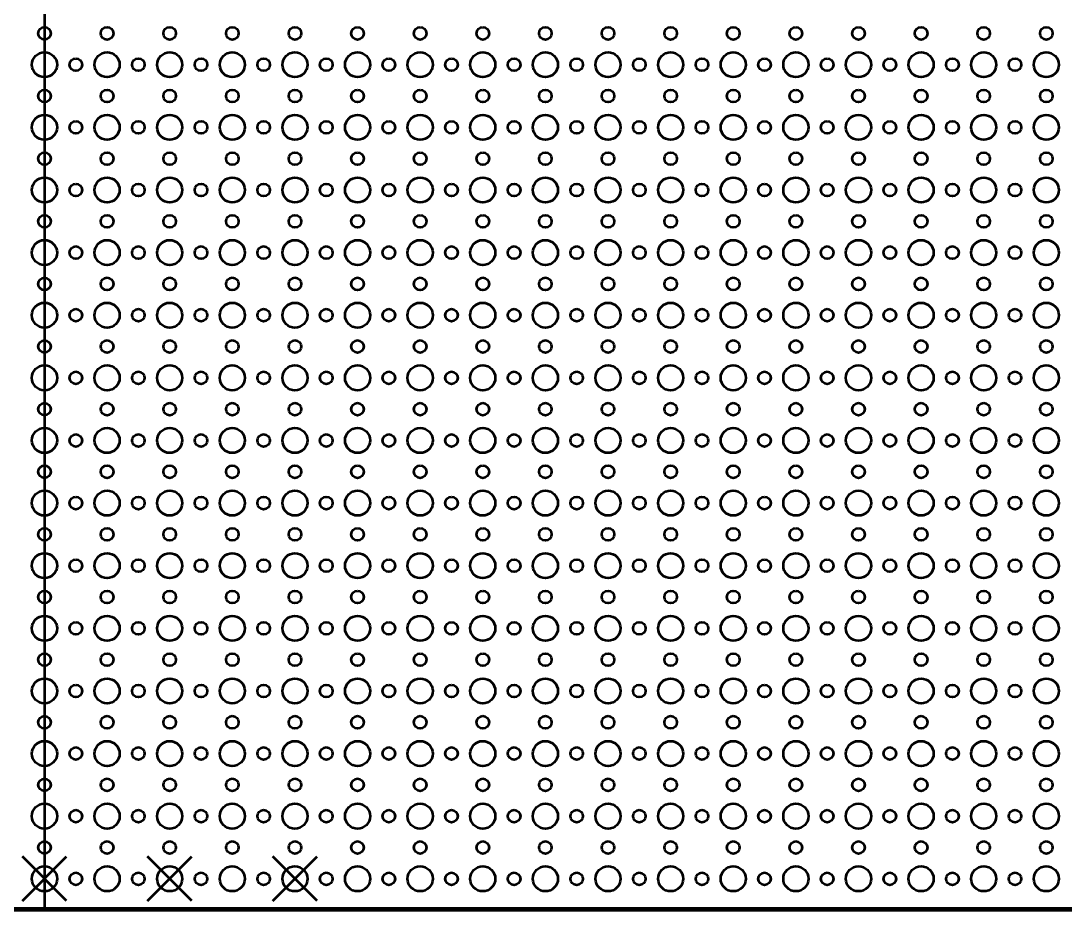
# Model space of a CAD drawing. Header units: centimetres. Extents: x -50 to 50, y -21 to 21.
# Drawn here: x -25.32 to -0.3, y -21 to 0.3 of the extents above; entities that cross this region are included whole.
import ezdxf

# ---------------------------------------------------------------- set-up
doc = ezdxf.new("R2010")
doc.units = ezdxf.units.CM
doc.header["$MEASUREMENT"] = 0
doc.layers.add('Layer 1', color=7, linetype='Continuous')

msp = doc.modelspace()

# ---------------------------------------------------------------- linework, layer by layer
at = {"layer": 'Layer 1', "color": 4, "lineweight": 53}
msp.add_lwpolyline([(-50, -21.00002), (50, -21.00002), (50, 20.99998), (-50, 20.99998), (-50, -21.00002)], close=True, dxfattribs=at)
at = {"layer": 'Layer 1', "lineweight": 53}
msp.add_lwpolyline([(-50, -21.00002), (50, -21.00002), (50, 20.99998), (-50, 20.99998), (-50, -21.00002)], close=True, dxfattribs=at)
for centre, major_axis in [((-24.75, -0.00002), (0, 0.15)), ((-23.25, -0.00002), (0, 0.15)), ((-21.75, -0.00002), (0, 0.15)), ((-20.25, -0.00002), (0, 0.15)), ((-18.75, -0.00002), (0, 0.15)), ((-17.25, -0.00002), (0, 0.15)), ((-15.75, -0.00002), (0, 0.15)), ((-14.25, -0.00002), (0, 0.15)), ((-12.75, -0.00002), (0, 0.15)), ((-11.25, -0.00002), (0, 0.15)), ((-9.75, -0.00002), (0, 0.15)), ((-8.25, -0.00002), (0, 0.15)), ((-6.75, -0.00002), (0, 0.15)), ((-5.25, -0.00002), (0, 0.15)), ((-3.75, -0.00002), (0, 0.15)), ((-2.25, -0.00002), (0, 0.15)), ((-0.75, -0.00002), (0, 0.15)), ((-24.74999, -0.75003), (0, 0.30001)), ((-23.24999, -0.75003), (0, 0.30001)), ((-21.74999, -0.75003), (0, 0.30001)), ((-20.24999, -0.75003), (0, 0.30001)), ((-18.74999, -0.75003), (0, 0.30001)), ((-17.24999, -0.75003), (0, 0.30001)), ((-15.74999, -0.75003), (0, 0.30001)), ((-14.24999, -0.75003), (0, 0.30001)), ((-12.74999, -0.75003), (0, 0.30001)), ((-11.24999, -0.75003), (0, 0.30001)), ((-9.74999, -0.75003), (0, 0.30001)), ((-8.24999, -0.75003), (0, 0.30001)), ((-6.74999, -0.75003), (0, 0.30001)), ((-5.24999, -0.75003), (0, 0.30001)), ((-3.74999, -0.75003), (0, 0.30001)), ((-2.24999, -0.75003), (0, 0.30001)), ((-0.74999, -0.75003), (0, 0.30001)), ((-24, -0.75002), (0, 0.15)), ((-22.5, -0.75002), (0, 0.15)), ((-21, -0.75002), (0, 0.15)), ((-19.5, -0.75002), (0, 0.15)), ((-18, -0.75002), (0, 0.15)), ((-16.5, -0.75002), (0, 0.15)), ((-15, -0.75002), (0, 0.15)), ((-13.5, -0.75002), (0, 0.15)), ((-12, -0.75002), (0, 0.15)), ((-10.5, -0.75002), (0, 0.15)), ((-9, -0.75002), (0, 0.15)), ((-7.5, -0.75002), (0, 0.15)), ((-6, -0.75002), (0, 0.15)), ((-4.5, -0.75002), (0, 0.15)), ((-3, -0.75002), (0, 0.15)), ((-1.5, -0.75002), (0, 0.15)), ((-24.75, -1.50002), (0, 0.15)), ((-23.25, -1.50002), (0, 0.15)), ((-21.75, -1.50002), (0, 0.15)), ((-20.25, -1.50002), (0, 0.15)), ((-18.75, -1.50002), (0, 0.15)), ((-17.25, -1.50002), (0, 0.15)), ((-15.75, -1.50002), (0, 0.15)), ((-14.25, -1.50002), (0, 0.15)), ((-12.75, -1.50002), (0, 0.15)), ((-11.25, -1.50002), (0, 0.15)), ((-9.75, -1.50002), (0, 0.15)), ((-8.25, -1.50002), (0, 0.15)), ((-6.75, -1.50002), (0, 0.15)), ((-5.25, -1.50002), (0, 0.15)), ((-3.75, -1.50002), (0, 0.15)), ((-2.25, -1.50002), (0, 0.15)), ((-0.75, -1.50002), (0, 0.15)), ((-24.74999, -2.25003), (0, 0.30001)), ((-23.24999, -2.25003), (0, 0.30001)), ((-21.74999, -2.25003), (0, 0.30001)), ((-20.24999, -2.25003), (0, 0.30001)), ((-18.74999, -2.25003), (0, 0.30001)), ((-17.24999, -2.25003), (0, 0.30001)), ((-15.74999, -2.25003), (0, 0.30001)), ((-14.24999, -2.25003), (0, 0.30001)), ((-12.74999, -2.25003), (0, 0.30001)), ((-11.24999, -2.25003), (0, 0.30001)), ((-9.74999, -2.25003), (0, 0.30001)), ((-8.24999, -2.25003), (0, 0.30001)), ((-6.74999, -2.25003), (0, 0.30001)), ((-5.24999, -2.25003), (0, 0.30001)), ((-3.74999, -2.25003), (0, 0.30001)), ((-2.24999, -2.25003), (0, 0.30001)), ((-0.74999, -2.25003), (0, 0.30001)), ((-24, -2.25002), (0, 0.15)), ((-22.5, -2.25002), (0, 0.15)), ((-21, -2.25002), (0, 0.15)), ((-19.5, -2.25002), (0, 0.15)), ((-18, -2.25002), (0, 0.15)), ((-16.5, -2.25002), (0, 0.15)), ((-15, -2.25002), (0, 0.15)), ((-13.5, -2.25002), (0, 0.15)), ((-12, -2.25002), (0, 0.15)), ((-10.5, -2.25002), (0, 0.15)), ((-9, -2.25002), (0, 0.15)), ((-7.5, -2.25002), (0, 0.15)), ((-6, -2.25002), (0, 0.15)), ((-4.5, -2.25002), (0, 0.15)), ((-3, -2.25002), (0, 0.15)), ((-1.5, -2.25002), (0, 0.15)), ((-24.75, -3.00002), (0, 0.15)), ((-23.25, -3.00002), (0, 0.15)), ((-21.75, -3.00002), (0, 0.15)), ((-20.25, -3.00002), (0, 0.15)), ((-18.75, -3.00002), (0, 0.15)), ((-17.25, -3.00002), (0, 0.15)), ((-15.75, -3.00002), (0, 0.15)), ((-14.25, -3.00002), (0, 0.15)), ((-12.75, -3.00002), (0, 0.15)), ((-11.25, -3.00002), (0, 0.15)), ((-9.75, -3.00002), (0, 0.15)), ((-8.25, -3.00002), (0, 0.15)), ((-6.75, -3.00002), (0, 0.15)), ((-5.25, -3.00002), (0, 0.15)), ((-3.75, -3.00002), (0, 0.15)), ((-2.25, -3.00002), (0, 0.15)), ((-0.75, -3.00002), (0, 0.15)), ((-24.74999, -3.75003), (0, 0.30001)), ((-23.24999, -3.75003), (0, 0.30001)), ((-21.74999, -3.75003), (0, 0.30001)), ((-20.24999, -3.75003), (0, 0.30001)), ((-18.74999, -3.75003), (0, 0.30001)), ((-17.24999, -3.75003), (0, 0.30001)), ((-15.74999, -3.75003), (0, 0.30001)), ((-14.24999, -3.75003), (0, 0.30001)), ((-12.74999, -3.75003), (0, 0.30001)), ((-11.24999, -3.75003), (0, 0.30001)), ((-9.74999, -3.75003), (0, 0.30001)), ((-8.24999, -3.75003), (0, 0.30001)), ((-6.74999, -3.75003), (0, 0.30001)), ((-5.24999, -3.75003), (0, 0.30001)), ((-3.74999, -3.75003), (0, 0.30001)), ((-2.24999, -3.75003), (0, 0.30001)), ((-0.74999, -3.75003), (0, 0.30001)), ((-24, -3.75002), (0, 0.15)), ((-22.5, -3.75002), (0, 0.15)), ((-21, -3.75002), (0, 0.15)), ((-19.5, -3.75002), (0, 0.15)), ((-18, -3.75002), (0, 0.15)), ((-16.5, -3.75002), (0, 0.15)), ((-15, -3.75002), (0, 0.15)), ((-13.5, -3.75002), (0, 0.15)), ((-12, -3.75002), (0, 0.15)), ((-10.5, -3.75002), (0, 0.15)), ((-9, -3.75002), (0, 0.15)), ((-7.5, -3.75002), (0, 0.15)), ((-6, -3.75002), (0, 0.15)), ((-4.5, -3.75002), (0, 0.15)), ((-3, -3.75002), (0, 0.15)), ((-1.5, -3.75002), (0, 0.15)), ((-24.75, -4.50002), (0, 0.15)), ((-23.25, -4.50002), (0, 0.15)), ((-21.75, -4.50002), (0, 0.15)), ((-20.25, -4.50002), (0, 0.15)), ((-18.75, -4.50002), (0, 0.15)), ((-17.25, -4.50002), (0, 0.15)), ((-15.75, -4.50002), (0, 0.15)), ((-14.25, -4.50002), (0, 0.15)), ((-12.75, -4.50002), (0, 0.15)), ((-11.25, -4.50002), (0, 0.15)), ((-9.75, -4.50002), (0, 0.15)), ((-8.25, -4.50002), (0, 0.15)), ((-6.75, -4.50002), (0, 0.15)), ((-5.25, -4.50002), (0, 0.15)), ((-3.75, -4.50002), (0, 0.15)), ((-2.25, -4.50002), (0, 0.15)), ((-0.75, -4.50002), (0, 0.15)), ((-24.74999, -5.25003), (0, 0.30001)), ((-23.24999, -5.25003), (0, 0.30001)), ((-21.74999, -5.25003), (0, 0.30001)), ((-20.24999, -5.25003), (0, 0.30001)), ((-18.74999, -5.25003), (0, 0.30001)), ((-17.24999, -5.25003), (0, 0.30001)), ((-15.74999, -5.25003), (0, 0.30001)), ((-14.24999, -5.25003), (0, 0.30001)), ((-12.74999, -5.25003), (0, 0.30001)), ((-11.24999, -5.25003), (0, 0.30001)), ((-9.74999, -5.25003), (0, 0.30001)), ((-8.24999, -5.25003), (0, 0.30001)), ((-6.74999, -5.25003), (0, 0.30001)), ((-5.24999, -5.25003), (0, 0.30001)), ((-3.74999, -5.25003), (0, 0.30001)), ((-2.24999, -5.25003), (0, 0.30001)), ((-0.74999, -5.25003), (0, 0.30001)), ((-24, -5.25002), (0, 0.15)), ((-22.5, -5.25002), (0, 0.15)), ((-21, -5.25002), (0, 0.15)), ((-19.5, -5.25002), (0, 0.15)), ((-18, -5.25002), (0, 0.15)), ((-16.5, -5.25002), (0, 0.15)), ((-15, -5.25002), (0, 0.15)), ((-13.5, -5.25002), (0, 0.15)), ((-12, -5.25002), (0, 0.15)), ((-10.5, -5.25002), (0, 0.15)), ((-9, -5.25002), (0, 0.15)), ((-7.5, -5.25002), (0, 0.15)), ((-6, -5.25002), (0, 0.15)), ((-4.5, -5.25002), (0, 0.15)), ((-3, -5.25002), (0, 0.15)), ((-1.5, -5.25002), (0, 0.15)), ((-24.75, -6.00002), (0, 0.15)), ((-23.25, -6.00002), (0, 0.15)), ((-21.75, -6.00002), (0, 0.15)), ((-20.25, -6.00002), (0, 0.15)), ((-18.75, -6.00002), (0, 0.15)), ((-17.25, -6.00002), (0, 0.15)), ((-15.75, -6.00002), (0, 0.15)), ((-14.25, -6.00002), (0, 0.15)), ((-12.75, -6.00002), (0, 0.15)), ((-11.25, -6.00002), (0, 0.15)), ((-9.75, -6.00002), (0, 0.15)), ((-8.25, -6.00002), (0, 0.15)), ((-6.75, -6.00002), (0, 0.15)), ((-5.25, -6.00002), (0, 0.15)), ((-3.75, -6.00002), (0, 0.15)), ((-2.25, -6.00002), (0, 0.15)), ((-0.75, -6.00002), (0, 0.15)), ((-24.74999, -6.75003), (0, 0.30001)), ((-23.24999, -6.75003), (0, 0.30001)), ((-21.74999, -6.75003), (0, 0.30001)), ((-20.24999, -6.75003), (0, 0.30001)), ((-18.74999, -6.75003), (0, 0.30001)), ((-17.24999, -6.75003), (0, 0.30001)), ((-15.74999, -6.75003), (0, 0.30001)), ((-14.24999, -6.75003), (0, 0.30001)), ((-12.74999, -6.75003), (0, 0.30001)), ((-11.24999, -6.75003), (0, 0.30001)), ((-9.74999, -6.75003), (0, 0.30001)), ((-8.24999, -6.75003), (0, 0.30001)), ((-6.74999, -6.75003), (0, 0.30001)), ((-5.24999, -6.75003), (0, 0.30001)), ((-3.74999, -6.75003), (0, 0.30001)), ((-2.24999, -6.75003), (0, 0.30001)), ((-0.74999, -6.75003), (0, 0.30001)), ((-24, -6.75002), (0, 0.15)), ((-22.5, -6.75002), (0, 0.15)), ((-21, -6.75002), (0, 0.15)), ((-19.5, -6.75002), (0, 0.15)), ((-18, -6.75002), (0, 0.15)), ((-16.5, -6.75002), (0, 0.15)), ((-15, -6.75002), (0, 0.15)), ((-13.5, -6.75002), (0, 0.15)), ((-12, -6.75002), (0, 0.15)), ((-10.5, -6.75002), (0, 0.15)), ((-9, -6.75002), (0, 0.15)), ((-7.5, -6.75002), (0, 0.15)), ((-6, -6.75002), (0, 0.15)), ((-4.5, -6.75002), (0, 0.15)), ((-3, -6.75002), (0, 0.15)), ((-1.5, -6.75002), (0, 0.15)), ((-24.75, -7.50002), (0, 0.15)), ((-23.25, -7.50002), (0, 0.15)), ((-21.75, -7.50002), (0, 0.15)), ((-20.25, -7.50002), (0, 0.15)), ((-18.75, -7.50002), (0, 0.15)), ((-17.25, -7.50002), (0, 0.15)), ((-15.75, -7.50002), (0, 0.15)), ((-14.25, -7.50002), (0, 0.15)), ((-12.75, -7.50002), (0, 0.15)), ((-11.25, -7.50002), (0, 0.15)), ((-9.75, -7.50002), (0, 0.15)), ((-8.25, -7.50002), (0, 0.15)), ((-6.75, -7.50002), (0, 0.15)), ((-5.25, -7.50002), (0, 0.15)), ((-3.75, -7.50002), (0, 0.15)), ((-2.25, -7.50002), (0, 0.15)), ((-0.75, -7.50002), (0, 0.15)), ((-24.74999, -8.25003), (0, 0.30001)), ((-23.24999, -8.25003), (0, 0.30001)), ((-21.74999, -8.25003), (0, 0.30001)), ((-20.24999, -8.25003), (0, 0.30001)), ((-18.74999, -8.25003), (0, 0.30001)), ((-17.24999, -8.25003), (0, 0.30001)), ((-15.74999, -8.25003), (0, 0.30001)), ((-14.24999, -8.25003), (0, 0.30001)), ((-12.74999, -8.25003), (0, 0.30001)), ((-11.24999, -8.25003), (0, 0.30001)), ((-9.74999, -8.25003), (0, 0.30001)), ((-8.24999, -8.25003), (0, 0.30001)), ((-6.74999, -8.25003), (0, 0.30001)), ((-5.24999, -8.25003), (0, 0.30001)), ((-3.74999, -8.25003), (0, 0.30001)), ((-2.24999, -8.25003), (0, 0.30001)), ((-0.74999, -8.25003), (0, 0.30001)), ((-24, -8.25002), (0, 0.15)), ((-22.5, -8.25002), (0, 0.15)), ((-21, -8.25002), (0, 0.15)), ((-19.5, -8.25002), (0, 0.15)), ((-18, -8.25002), (0, 0.15)), ((-16.5, -8.25002), (0, 0.15)), ((-15, -8.25002), (0, 0.15)), ((-13.5, -8.25002), (0, 0.15)), ((-12, -8.25002), (0, 0.15)), ((-10.5, -8.25002), (0, 0.15)), ((-9, -8.25002), (0, 0.15)), ((-7.5, -8.25002), (0, 0.15)), ((-6, -8.25002), (0, 0.15)), ((-4.5, -8.25002), (0, 0.15)), ((-3, -8.25002), (0, 0.15)), ((-1.5, -8.25002), (0, 0.15)), ((-24.75, -9.00002), (0, 0.15)), ((-23.25, -9.00002), (0, 0.15)), ((-21.75, -9.00002), (0, 0.15)), ((-20.25, -9.00002), (0, 0.15)), ((-18.75, -9.00002), (0, 0.15)), ((-17.25, -9.00002), (0, 0.15)), ((-15.75, -9.00002), (0, 0.15)), ((-14.25, -9.00002), (0, 0.15)), ((-12.75, -9.00002), (0, 0.15)), ((-11.25, -9.00002), (0, 0.15)), ((-9.75, -9.00002), (0, 0.15)), ((-8.25, -9.00002), (0, 0.15)), ((-6.75, -9.00002), (0, 0.15)), ((-5.25, -9.00002), (0, 0.15)), ((-3.75, -9.00002), (0, 0.15)), ((-2.25, -9.00002), (0, 0.15)), ((-0.75, -9.00002), (0, 0.15)), ((-24.74999, -9.75003), (0, 0.30001)), ((-23.24999, -9.75003), (0, 0.30001)), ((-21.74999, -9.75003), (0, 0.30001)), ((-20.24999, -9.75003), (0, 0.30001)), ((-18.74999, -9.75003), (0, 0.30001)), ((-17.24999, -9.75003), (0, 0.30001)), ((-15.74999, -9.75003), (0, 0.30001)), ((-14.24999, -9.75003), (0, 0.30001)), ((-12.74999, -9.75003), (0, 0.30001)), ((-11.24999, -9.75003), (0, 0.30001)), ((-9.74999, -9.75003), (0, 0.30001)), ((-8.24999, -9.75003), (0, 0.30001)), ((-6.74999, -9.75003), (0, 0.30001)), ((-5.24999, -9.75003), (0, 0.30001)), ((-3.74999, -9.75003), (0, 0.30001)), ((-2.24999, -9.75003), (0, 0.30001)), ((-0.74999, -9.75003), (0, 0.30001)), ((-24, -9.75002), (0, 0.15)), ((-22.5, -9.75002), (0, 0.15)), ((-21, -9.75002), (0, 0.15)), ((-19.5, -9.75002), (0, 0.15)), ((-18, -9.75002), (0, 0.15)), ((-16.5, -9.75002), (0, 0.15)), ((-15, -9.75002), (0, 0.15)), ((-13.5, -9.75002), (0, 0.15)), ((-12, -9.75002), (0, 0.15)), ((-10.5, -9.75002), (0, 0.15)), ((-9, -9.75002), (0, 0.15)), ((-7.5, -9.75002), (0, 0.15)), ((-6, -9.75002), (0, 0.15)), ((-4.5, -9.75002), (0, 0.15)), ((-3, -9.75002), (0, 0.15)), ((-1.5, -9.75002), (0, 0.15)), ((-24.75, -10.50002), (0, 0.15)), ((-23.25, -10.50002), (0, 0.15)), ((-21.75, -10.50002), (0, 0.15)), ((-20.25, -10.50002), (0, 0.15)), ((-18.75, -10.50002), (0, 0.15)), ((-17.25, -10.50002), (0, 0.15)), ((-15.75, -10.50002), (0, 0.15)), ((-14.25, -10.50002), (0, 0.15)), ((-12.75, -10.50002), (0, 0.15)), ((-11.25, -10.50002), (0, 0.15)), ((-9.75, -10.50002), (0, 0.15)), ((-8.25, -10.50002), (0, 0.15)), ((-6.75, -10.50002), (0, 0.15)), ((-5.25, -10.50002), (0, 0.15)), ((-3.75, -10.50002), (0, 0.15)), ((-2.25, -10.50002), (0, 0.15)), ((-0.75, -10.50002), (0, 0.15)), ((-24.74999, -11.25003), (0, 0.30001)), ((-23.24999, -11.25003), (0, 0.30001)), ((-21.74999, -11.25003), (0, 0.30001)), ((-20.24999, -11.25003), (0, 0.30001)), ((-18.74999, -11.25003), (0, 0.30001)), ((-17.24999, -11.25003), (0, 0.30001)), ((-15.74999, -11.25003), (0, 0.30001)), ((-14.24999, -11.25003), (0, 0.30001)), ((-12.74999, -11.25003), (0, 0.30001)), ((-11.24999, -11.25003), (0, 0.30001)), ((-9.74999, -11.25003), (0, 0.30001)), ((-8.24999, -11.25003), (0, 0.30001)), ((-6.74999, -11.25003), (0, 0.30001)), ((-5.24999, -11.25003), (0, 0.30001)), ((-3.74999, -11.25003), (0, 0.30001)), ((-2.24999, -11.25003), (0, 0.30001)), ((-0.74999, -11.25003), (0, 0.30001)), ((-24, -11.25002), (0, 0.15)), ((-22.5, -11.25002), (0, 0.15)), ((-21, -11.25002), (0, 0.15)), ((-19.5, -11.25002), (0, 0.15)), ((-18, -11.25002), (0, 0.15)), ((-16.5, -11.25002), (0, 0.15)), ((-15, -11.25002), (0, 0.15)), ((-13.5, -11.25002), (0, 0.15)), ((-12, -11.25002), (0, 0.15)), ((-10.5, -11.25002), (0, 0.15)), ((-9, -11.25002), (0, 0.15)), ((-7.5, -11.25002), (0, 0.15)), ((-6, -11.25002), (0, 0.15)), ((-4.5, -11.25002), (0, 0.15)), ((-3, -11.25002), (0, 0.15)), ((-1.5, -11.25002), (0, 0.15)), ((-24.75, -12.00002), (0, 0.15)), ((-23.25, -12.00002), (0, 0.15)), ((-21.75, -12.00002), (0, 0.15)), ((-20.25, -12.00002), (0, 0.15)), ((-18.75, -12.00002), (0, 0.15)), ((-17.25, -12.00002), (0, 0.15)), ((-15.75, -12.00002), (0, 0.15)), ((-14.25, -12.00002), (0, 0.15)), ((-12.75, -12.00002), (0, 0.15)), ((-11.25, -12.00002), (0, 0.15)), ((-9.75, -12.00002), (0, 0.15)), ((-8.25, -12.00002), (0, 0.15)), ((-6.75, -12.00002), (0, 0.15)), ((-5.25, -12.00002), (0, 0.15)), ((-3.75, -12.00002), (0, 0.15)), ((-2.25, -12.00002), (0, 0.15)), ((-0.75, -12.00002), (0, 0.15)), ((-24.74999, -12.75003), (0, 0.30001)), ((-23.24999, -12.75003), (0, 0.30001)), ((-21.74999, -12.75003), (0, 0.30001)), ((-20.24999, -12.75003), (0, 0.30001)), ((-18.74999, -12.75003), (0, 0.30001)), ((-17.24999, -12.75003), (0, 0.30001)), ((-15.74999, -12.75003), (0, 0.30001)), ((-14.24999, -12.75003), (0, 0.30001)), ((-12.74999, -12.75003), (0, 0.30001)), ((-11.24999, -12.75003), (0, 0.30001)), ((-9.74999, -12.75003), (0, 0.30001)), ((-8.24999, -12.75003), (0, 0.30001)), ((-6.74999, -12.75003), (0, 0.30001)), ((-5.24999, -12.75003), (0, 0.30001)), ((-3.74999, -12.75003), (0, 0.30001)), ((-2.24999, -12.75003), (0, 0.30001)), ((-0.74999, -12.75003), (0, 0.30001)), ((-24, -12.75002), (0, 0.15)), ((-22.5, -12.75002), (0, 0.15)), ((-21, -12.75002), (0, 0.15)), ((-19.5, -12.75002), (0, 0.15)), ((-18, -12.75002), (0, 0.15)), ((-16.5, -12.75002), (0, 0.15)), ((-15, -12.75002), (0, 0.15)), ((-13.5, -12.75002), (0, 0.15)), ((-12, -12.75002), (0, 0.15)), ((-10.5, -12.75002), (0, 0.15)), ((-9, -12.75002), (0, 0.15)), ((-7.5, -12.75002), (0, 0.15)), ((-6, -12.75002), (0, 0.15)), ((-4.5, -12.75002), (0, 0.15)), ((-3, -12.75002), (0, 0.15)), ((-1.5, -12.75002), (0, 0.15)), ((-24.75, -13.50002), (0, 0.15)), ((-23.25, -13.50002), (0, 0.15)), ((-21.75, -13.50002), (0, 0.15)), ((-20.25, -13.50002), (0, 0.15)), ((-18.75, -13.50002), (0, 0.15)), ((-17.25, -13.50002), (0, 0.15)), ((-15.75, -13.50002), (0, 0.15)), ((-14.25, -13.50002), (0, 0.15)), ((-12.75, -13.50002), (0, 0.15)), ((-11.25, -13.50002), (0, 0.15)), ((-9.75, -13.50002), (0, 0.15)), ((-8.25, -13.50002), (0, 0.15)), ((-6.75, -13.50002), (0, 0.15)), ((-5.25, -13.50002), (0, 0.15)), ((-3.75, -13.50002), (0, 0.15)), ((-2.25, -13.50002), (0, 0.15)), ((-0.75, -13.50002), (0, 0.15)), ((-24.74999, -14.25003), (0, 0.30001)), ((-23.24999, -14.25003), (0, 0.30001)), ((-21.74999, -14.25003), (0, 0.30001)), ((-20.24999, -14.25003), (0, 0.30001)), ((-18.74999, -14.25003), (0, 0.30001)), ((-17.24999, -14.25003), (0, 0.30001)), ((-15.74999, -14.25003), (0, 0.30001)), ((-14.24999, -14.25003), (0, 0.30001)), ((-12.74999, -14.25003), (0, 0.30001)), ((-11.24999, -14.25003), (0, 0.30001)), ((-9.74999, -14.25003), (0, 0.30001)), ((-8.24999, -14.25003), (0, 0.30001)), ((-6.74999, -14.25003), (0, 0.30001)), ((-5.24999, -14.25003), (0, 0.30001)), ((-3.74999, -14.25003), (0, 0.30001)), ((-2.24999, -14.25003), (0, 0.30001)), ((-0.74999, -14.25003), (0, 0.30001)), ((-24, -14.25002), (0, 0.15)), ((-22.5, -14.25002), (0, 0.15)), ((-21, -14.25002), (0, 0.15)), ((-19.5, -14.25002), (0, 0.15)), ((-18, -14.25002), (0, 0.15)), ((-16.5, -14.25002), (0, 0.15)), ((-15, -14.25002), (0, 0.15)), ((-13.5, -14.25002), (0, 0.15)), ((-12, -14.25002), (0, 0.15)), ((-10.5, -14.25002), (0, 0.15)), ((-9, -14.25002), (0, 0.15)), ((-7.5, -14.25002), (0, 0.15)), ((-6, -14.25002), (0, 0.15)), ((-4.5, -14.25002), (0, 0.15)), ((-3, -14.25002), (0, 0.15)), ((-1.5, -14.25002), (0, 0.15)), ((-24.75, -15.00002), (0, 0.15)), ((-23.25, -15.00002), (0, 0.15)), ((-21.75, -15.00002), (0, 0.15)), ((-20.25, -15.00002), (0, 0.15)), ((-18.75, -15.00002), (0, 0.15)), ((-17.25, -15.00002), (0, 0.15)), ((-15.75, -15.00002), (0, 0.15)), ((-14.25, -15.00002), (0, 0.15)), ((-12.75, -15.00002), (0, 0.15)), ((-11.25, -15.00002), (0, 0.15)), ((-9.75, -15.00002), (0, 0.15)), ((-8.25, -15.00002), (0, 0.15)), ((-6.75, -15.00002), (0, 0.15)), ((-5.25, -15.00002), (0, 0.15)), ((-3.75, -15.00002), (0, 0.15)), ((-2.25, -15.00002), (0, 0.15)), ((-0.75, -15.00002), (0, 0.15)), ((-24.74999, -15.75003), (0, 0.30001)), ((-23.24999, -15.75003), (0, 0.30001)), ((-21.74999, -15.75003), (0, 0.30001)), ((-20.24999, -15.75003), (0, 0.30001)), ((-18.74999, -15.75003), (0, 0.30001)), ((-17.24999, -15.75003), (0, 0.30001)), ((-15.74999, -15.75003), (0, 0.30001)), ((-14.24999, -15.75003), (0, 0.30001)), ((-12.74999, -15.75003), (0, 0.30001)), ((-11.24999, -15.75003), (0, 0.30001)), ((-9.74999, -15.75003), (0, 0.30001)), ((-8.24999, -15.75003), (0, 0.30001)), ((-6.74999, -15.75003), (0, 0.30001)), ((-5.24999, -15.75003), (0, 0.30001)), ((-3.74999, -15.75003), (0, 0.30001)), ((-2.24999, -15.75003), (0, 0.30001)), ((-0.74999, -15.75003), (0, 0.30001)), ((-24, -15.75002), (0, 0.15)), ((-22.5, -15.75002), (0, 0.15)), ((-21, -15.75002), (0, 0.15)), ((-19.5, -15.75002), (0, 0.15)), ((-18, -15.75002), (0, 0.15)), ((-16.5, -15.75002), (0, 0.15)), ((-15, -15.75002), (0, 0.15)), ((-13.5, -15.75002), (0, 0.15)), ((-12, -15.75002), (0, 0.15)), ((-10.5, -15.75002), (0, 0.15)), ((-9, -15.75002), (0, 0.15)), ((-7.5, -15.75002), (0, 0.15)), ((-6, -15.75002), (0, 0.15)), ((-4.5, -15.75002), (0, 0.15)), ((-3, -15.75002), (0, 0.15)), ((-1.5, -15.75002), (0, 0.15)), ((-24.75, -16.50002), (0, 0.15)), ((-23.25, -16.50002), (0, 0.15)), ((-21.75, -16.50002), (0, 0.15)), ((-20.25, -16.50002), (0, 0.15)), ((-18.75, -16.50002), (0, 0.15)), ((-17.25, -16.50002), (0, 0.15)), ((-15.75, -16.50002), (0, 0.15)), ((-14.25, -16.50002), (0, 0.15)), ((-12.75, -16.50002), (0, 0.15)), ((-11.25, -16.50002), (0, 0.15)), ((-9.75, -16.50002), (0, 0.15)), ((-8.25, -16.50002), (0, 0.15)), ((-6.75, -16.50002), (0, 0.15)), ((-5.25, -16.50002), (0, 0.15)), ((-3.75, -16.50002), (0, 0.15)), ((-2.25, -16.50002), (0, 0.15)), ((-0.75, -16.50002), (0, 0.15)), ((-24.74999, -17.25003), (0, 0.30001)), ((-23.24999, -17.25003), (0, 0.30001)), ((-21.74999, -17.25003), (0, 0.30001)), ((-20.24999, -17.25003), (0, 0.30001)), ((-18.74999, -17.25003), (0, 0.30001)), ((-17.24999, -17.25003), (0, 0.30001)), ((-15.74999, -17.25003), (0, 0.30001)), ((-14.24999, -17.25003), (0, 0.30001)), ((-12.74999, -17.25003), (0, 0.30001)), ((-11.24999, -17.25003), (0, 0.30001)), ((-9.74999, -17.25003), (0, 0.30001)), ((-8.24999, -17.25003), (0, 0.30001)), ((-6.74999, -17.25003), (0, 0.30001)), ((-5.24999, -17.25003), (0, 0.30001)), ((-3.74999, -17.25003), (0, 0.30001)), ((-2.24999, -17.25003), (0, 0.30001)), ((-0.74999, -17.25003), (0, 0.30001)), ((-24, -17.25002), (0, 0.15)), ((-22.5, -17.25002), (0, 0.15)), ((-21, -17.25002), (0, 0.15)), ((-19.5, -17.25002), (0, 0.15)), ((-18, -17.25002), (0, 0.15)), ((-16.5, -17.25002), (0, 0.15)), ((-15, -17.25002), (0, 0.15)), ((-13.5, -17.25002), (0, 0.15)), ((-12, -17.25002), (0, 0.15)), ((-10.5, -17.25002), (0, 0.15)), ((-9, -17.25002), (0, 0.15)), ((-7.5, -17.25002), (0, 0.15)), ((-6, -17.25002), (0, 0.15)), ((-4.5, -17.25002), (0, 0.15)), ((-3, -17.25002), (0, 0.15)), ((-1.5, -17.25002), (0, 0.15)), ((-24.75, -18.00002), (0, 0.15)), ((-23.25, -18.00002), (0, 0.15)), ((-21.75, -18.00002), (0, 0.15)), ((-20.25, -18.00002), (0, 0.15)), ((-18.75, -18.00002), (0, 0.15)), ((-17.25, -18.00002), (0, 0.15)), ((-15.75, -18.00002), (0, 0.15)), ((-14.25, -18.00002), (0, 0.15)), ((-12.75, -18.00002), (0, 0.15)), ((-11.25, -18.00002), (0, 0.15)), ((-9.75, -18.00002), (0, 0.15)), ((-8.25, -18.00002), (0, 0.15)), ((-6.75, -18.00002), (0, 0.15)), ((-5.25, -18.00002), (0, 0.15)), ((-3.75, -18.00002), (0, 0.15)), ((-2.25, -18.00002), (0, 0.15)), ((-0.75, -18.00002), (0, 0.15)), ((-24.74999, -18.75003), (0, 0.30001)), ((-23.24999, -18.75003), (0, 0.30001)), ((-21.74999, -18.75003), (0, 0.30001)), ((-20.24999, -18.75003), (0, 0.30001)), ((-18.74999, -18.75003), (0, 0.30001)), ((-17.24999, -18.75003), (0, 0.30001)), ((-15.74999, -18.75003), (0, 0.30001)), ((-14.24999, -18.75003), (0, 0.30001)), ((-12.74999, -18.75003), (0, 0.30001)), ((-11.24999, -18.75003), (0, 0.30001)), ((-9.74999, -18.75003), (0, 0.30001)), ((-8.24999, -18.75003), (0, 0.30001)), ((-6.74999, -18.75003), (0, 0.30001)), ((-5.24999, -18.75003), (0, 0.30001)), ((-3.74999, -18.75003), (0, 0.30001)), ((-2.24999, -18.75003), (0, 0.30001)), ((-0.74999, -18.75003), (0, 0.30001)), ((-24, -18.75002), (0, 0.15)), ((-22.5, -18.75002), (0, 0.15)), ((-21, -18.75002), (0, 0.15)), ((-19.5, -18.75002), (0, 0.15)), ((-18, -18.75002), (0, 0.15)), ((-16.5, -18.75002), (0, 0.15)), ((-15, -18.75002), (0, 0.15)), ((-13.5, -18.75002), (0, 0.15)), ((-12, -18.75002), (0, 0.15)), ((-10.5, -18.75002), (0, 0.15)), ((-9, -18.75002), (0, 0.15)), ((-7.5, -18.75002), (0, 0.15)), ((-6, -18.75002), (0, 0.15)), ((-4.5, -18.75002), (0, 0.15)), ((-3, -18.75002), (0, 0.15)), ((-1.5, -18.75002), (0, 0.15)), ((-24.75, -19.50002), (0, 0.15)), ((-23.25, -19.50002), (0, 0.15)), ((-21.75, -19.50002), (0, 0.15)), ((-20.25, -19.50002), (0, 0.15)), ((-18.75, -19.50002), (0, 0.15)), ((-17.25, -19.50002), (0, 0.15)), ((-15.75, -19.50002), (0, 0.15)), ((-14.25, -19.50002), (0, 0.15)), ((-12.75, -19.50002), (0, 0.15)), ((-11.25, -19.50002), (0, 0.15)), ((-9.75, -19.50002), (0, 0.15)), ((-8.25, -19.50002), (0, 0.15)), ((-6.75, -19.50002), (0, 0.15)), ((-5.25, -19.50002), (0, 0.15)), ((-3.75, -19.50002), (0, 0.15)), ((-2.25, -19.50002), (0, 0.15)), ((-0.75, -19.50002), (0, 0.15)), ((-24.74999, -20.25003), (0, 0.30001)), ((-23.24999, -20.25003), (0, 0.30001)), ((-21.74999, -20.25003), (0, 0.30001)), ((-20.24999, -20.25003), (0, 0.30001)), ((-18.74999, -20.25003), (0, 0.30001)), ((-17.24999, -20.25003), (0, 0.30001)), ((-15.74999, -20.25003), (0, 0.30001)), ((-14.24999, -20.25003), (0, 0.30001)), ((-12.74999, -20.25003), (0, 0.30001)), ((-11.24999, -20.25003), (0, 0.30001)), ((-9.74999, -20.25003), (0, 0.30001)), ((-8.24999, -20.25003), (0, 0.30001)), ((-6.74999, -20.25003), (0, 0.30001)), ((-5.24999, -20.25003), (0, 0.30001)), ((-3.74999, -20.25003), (0, 0.30001)), ((-2.24999, -20.25003), (0, 0.30001)), ((-0.74999, -20.25003), (0, 0.30001)), ((-24, -20.25002), (0, 0.15)), ((-22.5, -20.25002), (0, 0.15)), ((-21, -20.25002), (0, 0.15)), ((-19.5, -20.25002), (0, 0.15)), ((-18, -20.25002), (0, 0.15)), ((-16.5, -20.25002), (0, 0.15)), ((-15, -20.25002), (0, 0.15)), ((-13.5, -20.25002), (0, 0.15)), ((-12, -20.25002), (0, 0.15)), ((-10.5, -20.25002), (0, 0.15)), ((-9, -20.25002), (0, 0.15)), ((-7.5, -20.25002), (0, 0.15)), ((-6, -20.25002), (0, 0.15)), ((-4.5, -20.25002), (0, 0.15)), ((-3, -20.25002), (0, 0.15)), ((-1.5, -20.25002), (0, 0.15))]:
    msp.add_ellipse(centre, major_axis=major_axis, ratio=1, dxfattribs=at)
at = {"layer": 'Layer 1', "color": 4, "lineweight": 53}
msp.add_open_spline([(-49.45, -20.45002), (-49.45, -20.45002), (-49.45, 20.44998), (-49.45, 20.44998), (-49.45, 20.44998), (-49.45, 20.72612), (-49.22614, 20.94998), (-48.95, 20.94998), (-48.95, 20.94998), (-48.95, 20.94998), (48.95, 20.94998), (48.95, 20.94998), (48.95, 20.94998), (49.22614, 20.94998), (49.45, 20.72612), (49.45, 20.44998), (49.45, 20.44998), (49.45, 20.44998), (49.45, -20.45002), (49.45, -20.45002), (49.45, -20.45002), (49.45, -20.72616), (49.22614, -20.95002), (48.95, -20.95002), (48.95, -20.95002), (48.95, -20.95002), (-48.95, -20.95002), (-48.95, -20.95002), (-48.95, -20.95002), (-49.22614, -20.95002), (-49.45, -20.72616), (-49.45, -20.45002)], degree=3, knots=[0, 0, 0, 0, 0.11111111, 0.11111111, 0.11111111, 0.11111111, 0.22222222, 0.22222222, 0.22222222, 0.22222222, 0.33333333, 0.33333333, 0.33333333, 0.33333333, 0.44444444, 0.44444444, 0.44444444, 0.44444444, 0.55555556, 0.55555556, 0.55555556, 0.55555556, 0.66666667, 0.66666667, 0.66666667, 0.66666667, 0.77777778, 0.77777778, 0.77777778, 0.77777778, 1, 1, 1, 1], dxfattribs=at)
at = {"layer": 'Layer 1', "color": 5, "lineweight": 53}
for points in [[(-24.75, 20.99998), (-24.75, 20.99998), (-24.75, -21.00002), (-24.75, -21.00002)], [(-25.28033, -20.78035), (-25.28033, -20.78035), (-24.21967, -19.71969), (-24.21967, -19.71969)], [(-24.21967, -20.78035), (-24.21967, -20.78035), (-25.28033, -19.71969), (-25.28033, -19.71969)], [(-22.28033, -20.78035), (-22.28033, -20.78035), (-21.21967, -19.71969), (-21.21967, -19.71969)], [(-21.21967, -20.78035), (-21.21967, -20.78035), (-22.28033, -19.71969), (-22.28033, -19.71969)], [(-19.28033, -20.78035), (-19.28033, -20.78035), (-18.21967, -19.71969), (-18.21967, -19.71969)], [(-18.21967, -20.78035), (-18.21967, -20.78035), (-19.28033, -19.71969), (-19.28033, -19.71969)]]:
    msp.add_open_spline(points, degree=3, dxfattribs=at)
at = {"layer": 'Layer 1', "color": 30, "lineweight": 53}
msp.add_open_spline([(-19.05, -20.25002), (-19.05, -20.41571), (-18.91569, -20.55002), (-18.75, -20.55002), (-18.75, -20.55002), (-18.58431, -20.55002), (-18.45, -20.41571), (-18.45, -20.25002), (-18.45, -20.25002), (-18.45, -20.08433), (-18.58431, -19.95002), (-18.75, -19.95002), (-18.75, -19.95002), (-18.91569, -19.95002), (-19.05, -20.08433), (-19.05, -20.25002)], degree=3, knots=[0, 0, 0, 0, 0.2, 0.2, 0.2, 0.2, 0.4, 0.4, 0.4, 0.4, 0.6, 0.6, 0.6, 0.6, 1, 1, 1, 1], dxfattribs=at)

doc.saveas('drawing.dxf')
